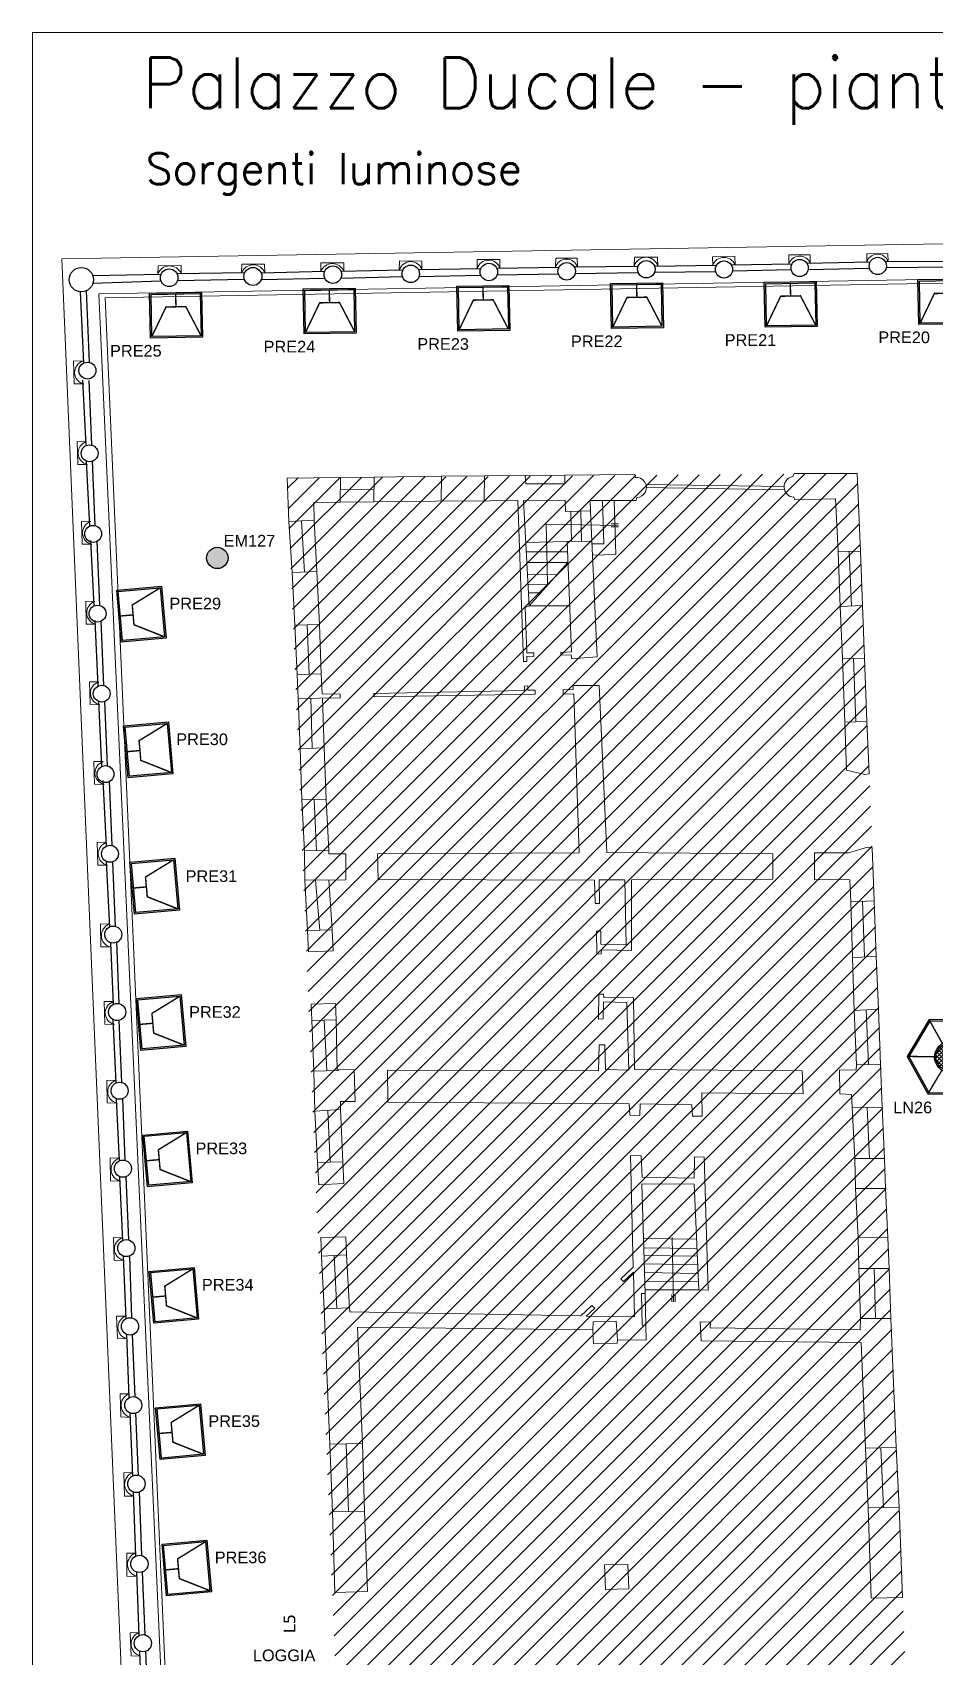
# Model space of a CAD drawing. Header units: metres. Extents: x -11789 to 51, y -8377 to 23.
# Drawn here: x -11789 to -9468, y -4155 to 23 of the extents above; entities that cross this region are included whole.
import ezdxf
from ezdxf.enums import TextEntityAlignment as Align

# ---------------------------------------------------------------- set-up
doc = ezdxf.new("R2010")
doc.units = ezdxf.units.M
doc.header["$LTSCALE"] = 0.0125
for name, color, linetype in [('CODICE EMERGENZE', 190, 'Continuous'), ('CODICE LAMPADINE', 150, 'Continuous'), ('LAMPADE DI EMERGENZA', 3, 'Continuous')]:
    doc.layers.add(name, color=color, linetype=linetype)
for name, color, linetype, lineweight in [('LAMPADINE', 30, 'Continuous', 30), ('MURI', 7, 'Continuous', 9), ('VANI', 66, 'Continuous', 9)]:
    doc.layers.add(name, color=color, linetype=linetype, lineweight=lineweight)
doc.styles.add('ducale_200', font='ARIAL.TTF', dxfattribs={"height": 1})
doc.styles.get("Standard").update_dxf_attribs({"font": 'romans.shx'})

# ---------------------------------------------------------------- blocks, each defined once
blk = doc.blocks.new('rea')
h = blk.add_hatch(color=256)
h.paths.add_polyline_path([(867, 1810), (867, 1109), (266, 1109), (266, 1810)], flags=16)
h.paths.add_polyline_path([(887, 1830), (887, 1089), (246, 1089), (246, 1830)])
for points in [[(887, 1830), (887, 1089), (246, 1089), (246, 1830)], [(867, 1810), (867, 1109), (266, 1109), (266, 1810)]]:
    blk.add_lwpolyline(points, close=True)
at = {"const_width": 20}
for points in [[(266, 1810), (685, 1600), (685, 1318), (266, 1109)], [(867, 1459), (685, 1459)]]:
    blk.add_lwpolyline(points, dxfattribs=at)
blk = doc.blocks.new('LANTERNA')
at = {"linetype": 'Continuous'}
h = blk.add_hatch(color=256, dxfattribs=at)
h.paths.add_polyline_path([(65.31, -45.84, 1), (69.69, -45.84, 1)])
h.paths.add_polyline_path([(69.48, -45.84, -1), (65.51, -45.84, -1)], flags=16)
h = blk.add_hatch(dxfattribs=at)
h.set_pattern_fill('ANSI37', color=256, scale=3.214976, style=0)
h.set_pattern_definition([(45, (-226.14574, -312.50277), (-0.2841664, 0.2841664), []), (135, (-226.14574, -312.50277), (-0.2841664, -0.2841664), [])])
edge = h.paths.add_edge_path()
edge.add_arc((67.5, -45.84), 1.98, 0, 360)
at = {"layer": 'LAMPADINE'}
h = blk.add_hatch(color=14, dxfattribs=at)
h.paths.add_polyline_path([(70.35, -50.95), (73.35, -45.93), (70.5, -40.81), (64.65, -40.72), (61.64, -45.75), (64.49, -50.87)], flags=16)
h.paths.add_polyline_path([(70.46, -51.16), (73.59, -45.93), (70.62, -40.61), (64.54, -40.52), (61.41, -45.75), (64.38, -51.06)])
at = {"linetype": 'Continuous'}
for radius in [2.19, 1.98]:
    blk.add_circle((67.5, -45.84), radius, dxfattribs=at)
at = {"layer": 'LAMPADINE', "color": 14}
for points in [[(70.46, -51.16), (73.59, -45.93), (70.62, -40.61), (64.54, -40.52), (61.41, -45.75), (64.38, -51.06)], [(70.35, -50.95), (73.35, -45.93), (70.5, -40.81), (64.65, -40.72), (61.64, -45.75), (64.49, -50.87)]]:
    blk.add_lwpolyline(points, close=True, dxfattribs=at)
at = {"layer": 'LAMPADINE', "color": 14, "const_width": 0.2}
for points in [[(64.54, -40.52), (66.43, -43.92)], [(70.62, -40.61), (68.62, -43.96)], [(61.41, -45.75), (65.31, -45.81)], [(69.69, -45.87), (73.59, -45.93)], [(66.37, -47.72), (64.38, -51.06)], [(68.57, -47.75), (70.46, -51.16)]]:
    blk.add_lwpolyline(points, dxfattribs=at)

msp = doc.modelspace()

# ---------------------------------------------------------------- hatches: boundary and pattern name
at = {"layer": 'LAMPADE DI EMERGENZA'}
msp.add_hatch(color=256, dxfattribs=at).paths.add_polyline_path([(-11340.7, -1328.7, 1), (-11285.7, -1328.7, 1)])
at = {"layer": 'MURI'}
h = msp.add_hatch(dxfattribs=at)
h.set_pattern_fill('ANSI31', color=252, scale=12, style=0)
h.set_pattern_definition([(45, (-47525.71, -8446.74), (-26.94077, 26.94077), [])])
h.paths.add_polyline_path([(-11133.4, -1123), (-10943.6, -5817.2), (-10920.8, -5816), (-10919.5, -5832.3), (-10885.3, -5833), (-10885, -5815.1), (-10542.8, -5810.4), (-10535.7, -6346.1), (-10855.4, -6338.1), (-10858.2, -6313.6), (-10894, -6312.9), (-10894.5, -6339), (-10917.3, -6340.2), (-10853, -7640.2), (-8976.3, -7681.6), (-8964.6, -6274.8), (-8973.1, -6252.6), (-8973.3, -6215.2), (-8959.4, -6215), (-9509, -6229.1), (-9504.9, -6364.2), (-9791.3, -6359), (-9783.8, -5812.9), (-9477.2, -5822.7), (-9667.5, -1111.3)])

# ---------------------------------------------------------------- linework, layer by layer
at = {"layer": 'LAMPADE DI EMERGENZA'}
msp.add_circle((-11313.2, -1328.7), 27.5, dxfattribs=at)
at = {"layer": 'MURI'}
for p, q in [((-10910.7, -1184.6), (-10909.6, -1120.5)), ((-10909.6, -1120.5), (-10736.5, -1118.6)), ((-10736.5, -1118.6), (-10737.7, -1182.9)), ((-10627.1, -1181.8), (-10626, -1117.3)), ((-10626, -1117.3), (-10521.3, -1116.2)), ((-10521.3, -1116.2), (-10520, -1138.4)), ((-10419.6, -1115.6), (-10239.7, -1114)), ((-10419.2, -1137.8), (-10419.6, -1115.6)), ((-10239.7, -1114), (-10238.2, -1121.3)), ((-10520, -1138.4), (-10419.2, -1137.8)), ((-10752.1, -1183), (-10910.7, -1184.6)), ((-10540.4, -1180.9), (-10612.7, -1181.6)), ((-10525.9, -1595.2), (-10540.4, -1180.9)), ((-10418.5, -1179.7), (-10525.7, -1181.2)), ((-10525.7, -1181.2), (-10511.1, -1451.7)), ((-10418, -1209.2), (-10418.5, -1179.7)), ((-10353.7, -1207.1), (-10418, -1209.2)), ((-10236, -1180.8), (-10354, -1181.1)), ((-10354, -1181.1), (-10353.7, -1207.1)), ((-10234.2, -1173.5), (-10236, -1180.8)), ((-10511.1, -1451.7), (-10521, -1456.4)), ((-10521, -1456.4), (-10517.1, -1573.1)), ((-10498.8, -1581.8), (-10517.3, -1581.7)), ((-10517.3, -1581.7), (-10517, -1594.8)), ((-10517.1, -1573.1), (-10498.9, -1573.1)), ((-10498.9, -1573.1), (-10498.8, -1581.8)), ((-10517, -1594.8), (-10525.9, -1595.2))]:
    msp.add_line(p, q, dxfattribs=at)
at = {"layer": 'MURI', "linetype": 'Continuous', "ltscale": 0.1}
msp.add_lwpolyline([(-11788.7, 23.1), (51.3, 23.1), (51.3, -8376.9), (-11788.7, -8376.9)], close=True, dxfattribs=at)
at = {"layer": 'MURI', "color": 252}
for points in [[(-4295.8, -1037), (-4307.6, -432.7), (-11713.6, -559), (-11415.4, -7627.8)], [(-11466.5, -598.5), (-11465.6, -576.9), (-11406.4, -576.3), (-11405.9, -597.2)], [(-11250.8, -594.7), (-11250.1, -572.9), (-11191.5, -573), (-11191.2, -594.5)], [(-11047.1, -591.5), (-11046.7, -569.3), (-10988.1, -569.1), (-10987.7, -590.9)], [(-10845.1, -587.8), (-10844.9, -564.6), (-10787.3, -565), (-10786.9, -586.4)], [(-10644.8, -584.5), (-10644.9, -560.9), (-10586.6, -560.5), (-10586.3, -582.8)], [(-10443.7, -580.9), (-10442.9, -557.5), (-10387.4, -557.3), (-10387.2, -579.5)], [(-10240.9, -578), (-10240.3, -554.7), (-10180.7, -554.8), (-10179.9, -577.9)], [(-10039.1, -575.6), (-10039.7, -554), (-9981.8, -552.5), (-9981.5, -574.2)], [(-9843.5, -571.8), (-9843.1, -549.1), (-9788.2, -548.9), (-9788, -570)], [(-9642.9, -567.4), (-9642.8, -546.3), (-9588.5, -545.3), (-9588.1, -566.3)], [(-11656.6, -881), (-11681.3, -880.6), (-11682.8, -821.8), (-11659, -822.5)], [(-11647.4, -1088.3), (-11672.1, -1087.9), (-11673.6, -1029.1), (-11649.8, -1029.8)], [(-11636, -1293.5), (-11660.8, -1293), (-11662.2, -1234.3), (-11638.5, -1235)], [(-11625.4, -1499.4), (-11650.2, -1498.9), (-11651.6, -1440.2), (-11627.9, -1440.9)], [(-11615.8, -1706.2), (-11640.5, -1705.8), (-11642, -1647.1), (-11618.3, -1647.7)], [(-11604.2, -1911.2), (-11629, -1910.8), (-11630.5, -1852), (-11606.7, -1852.7)], [(-11595.7, -2119.2), (-11620.5, -2118.8), (-11622, -2060), (-11598.2, -2060.7)], [(-11587.7, -2329.4), (-11612.5, -2329), (-11614, -2270.2), (-11590.2, -2270.9)], [(-11577.7, -2528.5), (-11602.5, -2528.1), (-11603.9, -2469.4), (-11580.2, -2470)], [(-11571.5, -2731.1), (-11596.2, -2730.7), (-11597.7, -2671.9), (-11573.9, -2672.6)], [(-11562.8, -2931.5), (-11587.6, -2931), (-11589.1, -2872.3), (-11565.3, -2873)], [(-11554.2, -3135.9), (-11579, -3135.5), (-11580.5, -3076.7), (-11556.7, -3077.4)], [(-11545.7, -3337.3), (-11570.1, -3336.9), (-11572.4, -3279.5), (-11548.1, -3278.9)], [(-11537.2, -3539.6), (-11561.8, -3538.5), (-11563.3, -3479.2), (-11540.2, -3478.8)], [(-11528.7, -3742.1), (-11552.4, -3742.1), (-11553.6, -3682.2), (-11531.1, -3681.8)], [(-11519.7, -3948.6), (-11545.8, -3948.4), (-11545.9, -3889), (-11522.9, -3888.7)], [(-11511.7, -4153.5), (-11535.2, -4152.9), (-11537.2, -4093.6), (-11514.9, -4093.3)]]:
    msp.add_lwpolyline(points, dxfattribs=at)
for points in [[(-11276, -7630.9, 0.460878), (-11313.4, -7590.8), (-11388.8, -5795.7), (-11375.3, -5795.2), (-11377.7, -5699.1), (-11391, -5694.4), (-11618, -649.5), (-9246.6, -607.9, 0.373035), (-9236.3, -626), (-9236.3, -626), (-9236.3, -626), (-9236.3, -626), (-9142.7, -624.4, 0.321934), (-9135.8, -605), (-4429.7, -522.9, 0.3591), (-4393, -565.9), (-4385.6, -962.3)], [(-10853.4, -7631.3), (-11264.5, -7623, 0.33357), (-11303.2, -7578.2), (-11377.2, -5807.7), (-11365.4, -5806.7), (-11366.9, -5688.3), (-11382.4, -5683.1), (-11601.9, -659.5), (-9245, -618.5)]]:
    msp.add_lwpolyline(points, format="xyb", dxfattribs=at)
at = {"layer": 'MURI', "linetype": 'ByBlock', "lineweight": 30}
for points in [[(-10796.2, -586.6), (-10635.6, -584.4)], [(-10594.6, -582.9), (-10434.4, -580.7)], [(-10395.6, -579.5), (-10230.7, -577.9)], [(-10188.7, -578.1), (-10028.9, -575.4)], [(-9991.7, -574.4), (-9834.4, -571.7)], [(-9797.3, -570.2), (-9634.2, -567.2)], [(-9793.7, -586.2), (-9636, -582.8)], [(-9595.3, -566.4), (-9427.2, -564.9)], [(-9592.8, -581.7), (-9427.3, -579.7)], [(-11633.9, -602), (-11457.6, -598.3)], [(-11633.3, -621.5), (-11458.3, -615.7)], [(-11417, -597.3), (-11242.6, -594.6)], [(-11415.6, -614.9), (-11243.8, -611.5)], [(-11200.9, -594.8), (-11037, -591.3)], [(-11200.1, -612.3), (-11037, -608.7)], [(-10995.6, -609.1), (-10837, -605)], [(-10995.5, -591.1), (-10835.8, -587.6)], [(-10794.2, -604.6), (-10635.6, -601.3)], [(-10593.5, -600.6), (-10436.1, -597.6)], [(-10393.1, -597.3), (-10230.5, -594.4)], [(-10188.5, -593.3), (-10031.3, -592)], [(-9988.3, -590), (-9837, -586.6)], [(-11656.4, -826.6), (-11665.2, -643.9)], [(-11642, -825.5), (-11649.5, -641)], [(-11650.7, -1039.3), (-11658.9, -871.4)], [(-11636.3, -1038.2), (-11643.1, -871.9)], [(-11641.5, -1246.6), (-11649.7, -1078.7)], [(-11627.1, -1245.5), (-11633.9, -1079.2)], [(-11630.2, -1451.8), (-11638.3, -1283.8)], [(-11615.8, -1450.6), (-11622.5, -1284.4)], [(-11619.6, -1657.7), (-11627.7, -1489.7)], [(-11605.2, -1656.5), (-11611.9, -1490.3)], [(-11609.9, -1864.5), (-11618.1, -1696.6)], [(-11595.5, -1863.4), (-11602.3, -1697.2)], [(-11598.4, -2069.5), (-11606.5, -1901.5)], [(-11584, -2068.3), (-11590.7, -1902.1)], [(-11589.9, -2277.5), (-11598, -2109.5)], [(-11575.5, -2276.4), (-11582.3, -2110.1)], [(-11579.9, -2476.6), (-11587.5, -2318.7)], [(-11565.5, -2475.5), (-11572, -2315.5)], [(-11573.6, -2679.2), (-11581.5, -2516.2)], [(-11559.2, -2678), (-11565.7, -2518)], [(-11565, -2879.6), (-11572.7, -2719.8)], [(-11550.2, -2877.6), (-11556.7, -2719.8)], [(-11556.4, -3084), (-11564.3, -2921)], [(-11540.9, -3083), (-11547.8, -2921)], [(-11547.8, -3285.7), (-11554.7, -3124.9)], [(-11532.8, -3283.9), (-11538.5, -3124.3)], [(-11539.8, -3488.6), (-11546.2, -3326)], [(-11524.4, -3486.6), (-11531.1, -3326.5)], [(-11530.8, -3690.3), (-11537.6, -3528.5)], [(-11515.6, -3688.9), (-11522.5, -3528.9)], [(-11522.6, -3896.2), (-11529.2, -3731.6)], [(-11507.4, -3895.1), (-11513.4, -3731.5)], [(-11514.6, -4100.8), (-11520.1, -3937.6)], [(-11499.2, -4099.2), (-11505.8, -3937.1)], [(-11505.8, -4306.3), (-11512.2, -4141.4)], [(-11490.3, -4305.4), (-11496.8, -4141.3)]]:
    msp.add_lwpolyline(points, dxfattribs=at)
at = {"layer": 'MURI'}
for points in [[(-10997.3, -1185.4), (-11064.6, -1186.1), (-11063.8, -1231.6), (-11128.9, -1235.3), (-11133.4, -1123), (-10996.1, -1121.4)], [(-10343.3, -2157.8), (-10341.6, -2217.3), (-10330.3, -2217.8), (-10330.8, -2157), (-10265.1, -2157.1), (-10261.6, -2323.7), (-10326.7, -2322.5), (-10327.2, -2288.6), (-10337.8, -2289), (-10337.5, -2347.6), (-10325.6, -2347.5), (-10325.4, -2337.2), (-10247.8, -2338.6), (-10248, -2157.1), (-9884.2, -2154.8), (-9884.7, -2089.7), (-10311.1, -2086.8), (-10330.9, -1656.7), (-10397.7, -1657.2), (-10397.8, -1666.9), (-10423.9, -1668.1), (-10424, -1679.5), (-10396.4, -1678.3), (-10382.7, -2087.1), (-10900.9, -2090.2), (-10899.9, -2156.1)], [(-10268.2, -3189.7), (-10275.4, -3183.3), (-10243.2, -3153.4), (-10250.3, -2865.9), (-10222.7, -2866.4), (-10220.4, -2921.8), (-10087, -2924.3), (-10086, -2869.7), (-10060.8, -2870.2), (-10050.7, -3212.2), (-10074.3, -3211.7), (-10086.5, -2939.7), (-10221.5, -2938.9), (-10212.8, -3220.6), (-10222.6, -3221.2), (-10220.8, -3302.7), (-10211.1, -3302.8), (-10210.1, -3341.1), (-10284.2, -3339.8), (-10287.4, -3291.7), (-10346.8, -3293.9), (-10347.2, -3314.2), (-10952.5, -3307.3), (-10940.1, -3607), (-11023.9, -3608.7), (-11038.8, -3260.1), (-10973.6, -3258.1), (-10972.2, -3267.9), (-10378.3, -3278.6), (-10349.7, -3252.1), (-10342.5, -3258.6), (-10364.4, -3278.9), (-10240, -3281.2), (-10242.8, -3166.3)]]:
    msp.add_lwpolyline(points, close=True, dxfattribs=at)
for points in [[(-10996.1, -1121.4), (-10909.6, -1120.5)], [(-10736.5, -1118.6), (-10626, -1117.3)], [(-10521.3, -1116.2), (-10419.6, -1115.6)], [(-10996.7, -1153.4), (-10910.2, -1152.5)], [(-10210.7, -1139.8), (-9855.4, -1145.1)], [(-10209.6, -1147.3), (-9854.3, -1153.4)], [(-10997.3, -1185.4), (-10910.7, -1184.6)], [(-10752.1, -1183), (-10612.7, -1181.6)], [(-10403.6, -1208.7), (-10402, -1286.4)], [(-10377.8, -1207.9), (-10376.3, -1285.8)], [(-10353.7, -1207.1), (-10350.2, -1285.3)], [(-10322.3, -1181), (-10318.9, -1292.7), (-10349.9, -1292.6)], [(-10292.4, -1180.9), (-10288.4, -1319.5), (-10348.5, -1321.1)], [(-11128.9, -1235.3), (-11120.7, -1366.5)], [(-11096.3, -1233.5), (-11089, -1365.1)], [(-11063.8, -1231.6), (-11057.2, -1363.6)], [(-10463.8, -1397), (-10464.9, -1353.1), (-10467.8, -1241.7), (-10282.1, -1245.1)], [(-10300.5, -1240.6), (-10281.1, -1240.6)], [(-10300.5, -1248.9), (-10281.1, -1248.9)], [(-10413.7, -1286.6), (-10519.9, -1289.3)], [(-10350.2, -1285.3), (-10336.1, -1583.4), (-10401.3, -1587.9), (-10402.7, -1578.1), (-10429.6, -1578.5), (-10429.5, -1572), (-10402.6, -1570), (-10413.7, -1286.6), (-10350.2, -1285.3)], [(-10412.7, -1312.7), (-10518.6, -1312.9)], [(-9716.7, -1312.3), (-9711.2, -1453.2)], [(-9687.8, -1311.6), (-9682.2, -1452.1)], [(-9658.9, -1310.9), (-9653.3, -1451)], [(-11050.7, -1499.6), (-11057.2, -1363.6), (-11120.7, -1366.5), (-11114.2, -1501.7), (-11050.7, -1499.6)], [(-10411.6, -1340.6), (-10517.1, -1340.3)], [(-10439.7, -1371.8), (-10515.5, -1371.3)], [(-10411.6, -1340.5), (-10511.1, -1451.7)], [(-10462.6, -1397.5), (-10514.1, -1397.1)], [(-10481.7, -1418.8), (-10512.9, -1418.8)], [(-10407.2, -1451.6), (-10511.1, -1451.7)], [(-9648.5, -1586.1), (-9653.3, -1451), (-9711.2, -1453.2), (-9705.5, -1587.5), (-9648.5, -1586.1)], [(-11114.2, -1501.7), (-11107.6, -1628.8)], [(-11082.5, -1500.7), (-11077.1, -1627.7)], [(-11050.7, -1499.6), (-11046.5, -1626.7)], [(-9705.5, -1587.5), (-9699.5, -1751.2)], [(-9677, -1586.8), (-9671, -1750.5)], [(-9648.5, -1586.1), (-9642.5, -1749.8)], [(-11107.6, -1628.8), (-11105.5, -1689.9), (-10997.2, -1688.6), (-10997, -1678.8), (-11043.4, -1678), (-11046.5, -1626.7), (-11107.6, -1628.8)], [(-10514.8, -1657.5), (-10514.2, -1668.9), (-10495.5, -1669.2), (-10495.7, -1679), (-10910.1, -1686.1), (-10910.7, -1677.1), (-10523.2, -1669.5), (-10523, -1658.1), (-10514.8, -1657.5)], [(-11105.5, -1689.9), (-11100.5, -1819.4)], [(-11072.8, -1689.5), (-11069.5, -1818.3)], [(-11038.6, -1817.2), (-11042.5, -1689.1)], [(-9642.5, -1749.8), (-9636.8, -1884.2), (-9647.4, -1885.6), (-9695.2, -1875), (-9699.5, -1751.2), (-9642.5, -1749.8)], [(-11032.9, -1949.2), (-11038.6, -1817.2), (-11100.5, -1819.4), (-11095.6, -1951.3), (-11032.9, -1949.2)], [(-11095.6, -1951.3), (-11089.4, -2082.4)], [(-11064.2, -1950.2), (-11057.8, -2082)], [(-11032.9, -1949.2), (-11026.3, -2081.5)], [(-10982.9, -2090.1), (-10982.9, -2156.4), (-11087.9, -2157.7), (-11089.4, -2082.4), (-11026.3, -2081.5), (-11026.5, -2089.7), (-10982.9, -2090.1)], [(-9624, -2210.8), (-9628.8, -2074), (-9641, -2072.9), (-9690.1, -2087.5), (-9777.2, -2087.6), (-9776.8, -2155.9), (-9686.5, -2156.7), (-9683.5, -2213), (-9624, -2210.8)], [(-11087.9, -2157.7), (-11080.9, -2287.3)], [(-11060.9, -2157.4), (-11049.6, -2286.4)], [(-11018.2, -2285.6), (-11026.4, -2156.9)], [(-9683.5, -2213), (-9679.6, -2357.1)], [(-9653.7, -2211.9), (-9649, -2355.2)], [(-9624, -2210.8), (-9618.5, -2353.3)], [(-11018.2, -2285.6), (-11015.5, -2339.7), (-11078.6, -2341.8), (-11080.9, -2287.3), (-11018.2, -2285.6)], [(-9618.5, -2353.3), (-9612.8, -2489.3), (-9675.5, -2493.1), (-9679.6, -2357.1), (-9618.5, -2353.3)], [(-10253.6, -2733.2), (-10252.5, -2762.5), (-10226.5, -2763), (-10225.9, -2732.9), (-10092.5, -2735.3), (-10090.6, -2764.7), (-10066.2, -2765.1), (-10066.7, -2704.9), (-9806.3, -2707.2), (-9808.5, -2647.7), (-10239.8, -2644.8), (-10243, -2460.2), (-10319.4, -2459.4), (-10319.7, -2451.2), (-10332.3, -2451), (-10332.5, -2514.8), (-10320.5, -2514.7), (-10319.7, -2470.8), (-10259.5, -2471.9), (-10254.5, -2646.1), (-10314.7, -2645), (-10316.8, -2581.5), (-10330.9, -2581.2), (-10332.6, -2647.9), (-10875.7, -2646.2), (-10874.5, -2728.4), (-10253.6, -2733.2)], [(-11009, -2474.9), (-11007.3, -2516.5), (-11070.1, -2518.6), (-11071.7, -2476.2), (-11009, -2474.9)], [(-9675.5, -2493.1), (-9669.1, -2632.3)], [(-9644.2, -2491.2), (-9638.2, -2632.1)], [(-9612.8, -2489.3), (-9607.2, -2631.8)], [(-11070.1, -2518.6), (-11065.1, -2649.3)], [(-11038.7, -2517.5), (-11031.3, -2648.2)], [(-11007.3, -2516.5), (-11004.8, -2647.3)], [(-9603.5, -2741.8), (-9607.2, -2631.8), (-9669.1, -2632.3), (-9670.1, -2645.3), (-9712.5, -2646.2), (-9712, -2707.2), (-9681.9, -2708.6), (-9680.1, -2742.8), (-9603.5, -2741.8)], [(-10960.9, -2645.1), (-10959.1, -2726.9), (-10996.1, -2727), (-10996.1, -2747.8), (-11062.1, -2751.9), (-11065.1, -2649.3), (-11001.2, -2647.2), (-11001.1, -2644.3), (-10960.9, -2645.1)], [(-11062.1, -2751.9), (-11055.5, -2883.8)], [(-11029.1, -2749.8), (-11023, -2882.8)], [(-10996.1, -2747.8), (-10990.4, -2881.8)], [(-9680.1, -2742.8), (-9673.8, -2873.7)], [(-9641.8, -2742.3), (-9635.5, -2873.4)], [(-9603.5, -2741.8), (-9597.2, -2873.2)], [(-10990.4, -2881.8), (-10988.1, -2938), (-11052.5, -2941.7), (-11055.5, -2883.8), (-10990.4, -2881.8)], [(-9597.2, -2873.2), (-9594.9, -2950.8), (-9671.4, -2950.8), (-9673.8, -2873.7), (-9597.2, -2873.2)], [(-9671.4, -2950.8), (-9665, -3076.7)], [(-9594.9, -2950.8), (-9588.5, -3078.1)], [(-10980.9, -3121.2), (-10982.5, -3074.8), (-11046.8, -3076.9), (-11045.3, -3124.9), (-10980.9, -3121.2)], [(-10080.2, -3081.1), (-10217.2, -3079.2)], [(-10143.5, -3077.1), (-10142.6, -3121), (-10140.1, -3242.1)], [(-9588.5, -3078.1), (-9585, -3156.3), (-9663.2, -3156.5), (-9665, -3076.7), (-9588.5, -3078.1)], [(-11045.3, -3124.9), (-11038.8, -3260.1)], [(-11013.1, -3123.1), (-11006.2, -3259.1)], [(-10980.9, -3121.2), (-10973.6, -3258.1)], [(-10079.1, -3105), (-10216.5, -3103.1)], [(-10078.2, -3125.1), (-10215.8, -3123.4)], [(-10077.2, -3147.1), (-10215.2, -3144.3)], [(-10076.2, -3169.4), (-10214.5, -3167.1)], [(-9663.2, -3156.5), (-9659, -3285.2)], [(-9624.1, -3156.4), (-9619.9, -3285.1)], [(-9585, -3156.3), (-9580.9, -3285)], [(-10075.3, -3190.6), (-10213.8, -3188.9)], [(-10074.3, -3211.7), (-10213.1, -3211.4)], [(-10212.8, -3220.6), (-10211.1, -3302.8)], [(-10143.9, -3242.5), (-10143.9, -3223.1)], [(-10135.6, -3242.5), (-10135.6, -3223.1)], [(-9567.4, -3617.2), (-9580.9, -3285), (-9659, -3285.2), (-9659.5, -3314.5), (-10045.2, -3309.1), (-10044.9, -3294.5), (-10070.9, -3294), (-10068.6, -3342.9), (-9656.9, -3347.1), (-9646.3, -3619), (-9567.4, -3617.2)], [(-10284.2, -3339.8), (-10284.5, -3348.9), (-10346, -3350.4), (-10347.2, -3314.2)], [(-11023.9, -3608.7), (-11017.3, -3783)], [(-10982, -3607.9), (-10975.8, -3782.1)], [(-10940.1, -3607), (-10934.3, -3781.2)], [(-9646.3, -3619), (-9639.3, -3772.2)], [(-9606.8, -3618.1), (-9599.5, -3771.3)], [(-9567.4, -3617.2), (-9559.6, -3770.4)], [(-10934.3, -3781.2), (-10926.6, -3987.3), (-11011.3, -3989.8), (-11017.3, -3783), (-10934.3, -3781.2)], [(-9550.8, -4003.3), (-9631.4, -4005.1), (-9639.3, -3772.2), (-9559.6, -3770.4), (-9550.8, -4003.3)], [(-10257.4, -3918.1), (-10254.5, -3980.6), (-10314.9, -3982.1), (-10317, -3918.9), (-10257.4, -3918.1)]]:
    msp.add_lwpolyline(points, dxfattribs=at)
msp.add_lwpolyline([(-9658.9, -1310.9), (-9667.5, -1111.3), (-9829.5, -1111.6), (-9833, -1119.3, 0.883059), (-9830.6, -1172.7), (-9827.4, -1179.2), (-9723.2, -1176.2), (-9716.7, -1312.3)], format="xyb", close=True, dxfattribs=at)
at = {"layer": 'MURI', "linetype": 'ByBlock', "lineweight": 30}
for centre, radius in [((-11662.9, -612.8), 31.2), ((-11221.8, -604.5), 23.1), ((-11016.2, -599.9), 22.5), ((-10815.7, -597.8), 22.5), ((-10614.7, -593), 22.5), ((-10414.6, -591.3), 22.4), ((-10209.7, -585.9), 22.4), ((-10010, -586.6), 22), ((-9815.4, -582.7), 22), ((-9614.5, -577.4), 22.1), ((-11437, -607.8), 22.6), ((-11647.4, -846.7), 21.7), ((-11641.7, -1059.5), 21.7), ((-11632.5, -1266.8), 21.7), ((-11621.2, -1471.9), 21.7), ((-11610.6, -1677.8), 21.7), ((-11600.9, -1884.7), 21.7), ((-11589.4, -2089.6), 21.7), ((-11580.9, -2297.6), 22), ((-11570.9, -2496.8), 22), ((-11564.6, -2699.3), 22), ((-11556, -2899.7), 22), ((-11547.4, -3104.1), 22), ((-11537.9, -3305.5), 22.2), ((-11529.5, -3508), 22), ((-11521.3, -3710.6), 22.4), ((-11513.6, -3916.4), 22.2), ((-11504.7, -4120.6), 22.1)]:
    msp.add_circle(centre, radius, dxfattribs=at)
at = {"layer": 'MURI', "color": 252}
for centre, radius, start, end in [((-11435.9, -610.2), 32.7, 23.4787, 159.0528), ((-11221, -606.8), 32.2, 22.3398, 157.9386), ((-11017.3, -603.6), 32.2, 23.2058, 157.8518), ((-10815.7, -597.1), 30.8, 20.3211, 162.4051), ((-10615.3, -593.3), 30.8, 19.9331, 163.5559), ((-10415.2, -589.7), 29.8, 20.0983, 162.7662), ((-10210.4, -587), 31.8, 16.6025, 163.5788), ((-10010, -586.4), 31, 23.1427, 159.6475), ((-9815.4, -582.4), 30, 24.296, 159.5114), ((-9615.3, -575.9), 28.9, 19.4212, 162.7721), ((-11650.2, -851.5), 30.2, 106.9292, 257.9242), ((-11641, -1058.8), 30.2, 106.9292, 257.9242), ((-11629.7, -1263.9), 30.2, 106.9292, 257.9242), ((-11619.1, -1469.8), 30.2, 106.9292, 257.9242), ((-11609.4, -1676.7), 30.2, 106.9292, 257.9242), ((-11597.9, -1881.6), 30.2, 106.9292, 257.9242), ((-11589.4, -2089.6), 30.2, 106.9292, 257.9242), ((-11581.4, -2299.9), 30.2, 106.9292, 257.9242), ((-11571.4, -2499), 30.2, 106.9292, 257.9242), ((-11565.1, -2701.5), 30.2, 106.9292, 257.9242), ((-11556.5, -2901.9), 30.2, 106.9292, 257.9242), ((-11547.9, -3106.3), 30.2, 106.9292, 257.9242), ((-11538.4, -3307.7), 30.5, 108.5887, 256.1602), ((-11528.5, -3508.7), 32.1, 111.426, 254.2825), ((-11519.9, -3711.5), 31.8, 110.7937, 253.781), ((-11513, -3918.2), 31.2, 108.5534, 257.4643), ((-11503, -4122.9), 31.8, 111.9243, 254.1636)]:
    msp.add_arc(centre, radius, start, end, dxfattribs=at)
at = {"layer": 'MURI'}
msp.add_arc((-10235.7, -1147.4), 26.2, 273.2945, 95.3358, dxfattribs=at)

# ---------------------------------------------------------------- block references
at = {"layer": 'LAMPADINE', "yscale": 0.1806767120360746, "zscale": 0.1806767120358864}
for p, xscale, rotation in [((-9968.3, -777.3), 0.1806767120360233, 91.00403788202318), ((-9573, -774), 0.1806767120360233, 91.00403788202318), ((-9177.7, -767.1), 0.1806767120360233, 91.00403788202318), ((-11154, -801.7), 0.1806767120360233, 91.00403788202318), ((-10758.8, -791.1), 0.1806767120360233, 91.00403788202318), ((-10363.5, -784.2), 0.1806767120360233, 91.00403788202318), ((-11429.9, -1201.6), 0.1806767120400316, 185.0725800780206), ((-11412.3, -1550.6), 0.1806767120400316, 185.0725800780206), ((-11395.7, -1901.4), 0.1806767120400316, 185.0725800780206), ((-11379.2, -2252.2), 0.1806767120400316, 185.0725800780206), ((-11362.7, -2603), 0.1806767120400316, 185.0725800780206), ((-11346.2, -2953.8), 0.1806767120400316, 185.0725800780206), ((-11329.7, -3304.6), 0.1806767120400316, 185.0725800780206), ((-11313.2, -3655.4), 0.1806767120400316, 185.0725800780206)]:
    msp.add_blockref('rea', p, dxfattribs=dict(at, xscale=xscale, rotation=rotation))
at = {"layer": 'LAMPADINE', "xscale": 18.06767120359291, "yscale": 18.06767120358836, "zscale": 18.06767120358864}
msp.add_blockref('LANTERNA', (-10648.5, -1784.3), dxfattribs=at)

# ---------------------------------------------------------------- texts
at = {"layer": 'CODICE EMERGENZE', "style": 'ducale_200'}
msp.add_text('EM127', height=30, dxfattribs=at).set_placement((-11297, -1299.3))
at = {"layer": 'CODICE LAMPADINE', "char_height": 30, "width": 1534, "attachment_point": 1, "line_spacing_factor": 0.75, "style": 'ducale_200'}
for s, insert in [('PRE20', (-9613, -746)), ('PRE25', (-11589.2, -780.7)), ('PRE24', (-11194.1, -770.1)), ('PRE23', (-10798.8, -763.2)), ('PRE22', (-10403.6, -756.3)), ('PRE21', (-10008.3, -753)), ('PRE29', (-11436.4, -1431)), ('PRE30', (-11418.8, -1780.1)), ('PRE31', (-11394.8, -2132.3)), ('PRE32', (-11385.8, -2481.7)), ('LN26', (-9574.8, -2727.2)), ('PRE33', (-11369.3, -2832.5)), ('PRE34', (-11352.8, -3183.3)), ('PRE35', (-11336.3, -3534.1)), ('PRE36', (-11319.8, -3884.8))]:
    msp.add_mtext(s, dxfattribs=dict(at, insert=insert))
at = {"layer": 'MURI', "linetype": 'ByBlock', "lineweight": 30, "style": 'ducale_200'}
msp.add_text('LOGGIA', height=30, dxfattribs=at).set_placement((-11141.4, -4166.8), align=Align.CENTER)
at = {"layer": 'MURI', "linetype": 'Continuous', "ltscale": 0.1, "attachment_point": 1}
for s, insert, char_height, width in [('Palazzo Ducale - pianta PIANO PRIMO - ', (-11507.7, -41.5), 130, 40000), ('Sorgenti luminose', (-11497.2, -287.1), 80, 2778.71)]:
    msp.add_mtext(s, dxfattribs=dict(at, insert=insert, char_height=char_height, width=width))
at = {"layer": 'VANI', "linetype": 'Continuous', "insert": (-11142.8, -4094.6), "char_height": 30, "width": 2778.7, "attachment_point": 1, "rotation": 90}
msp.add_mtext('{\\fVerdana|b0|i0|c0|p34;L5}', dxfattribs=at)

doc.saveas('drawing.dxf')
